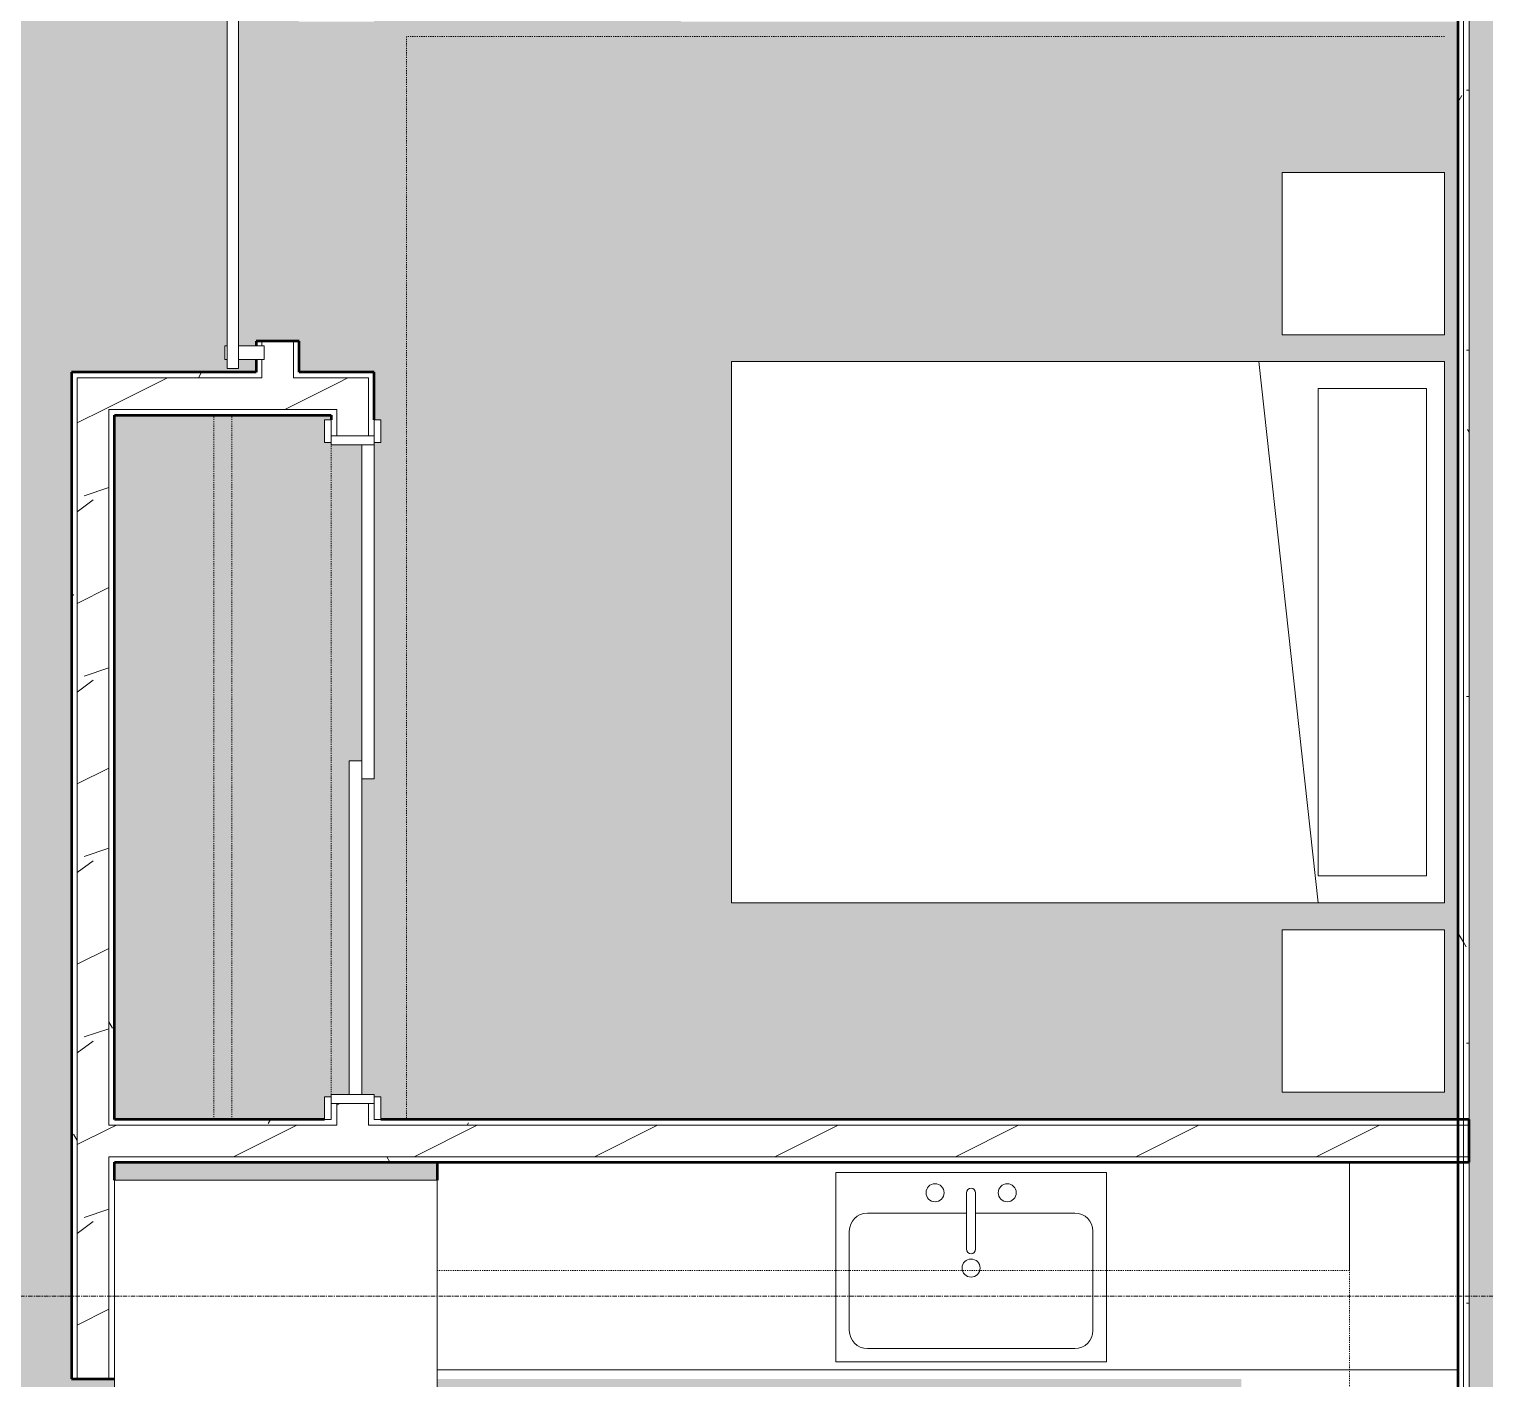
# Model space of a CAD drawing. Header units: inches. Extents: x -4292 to -464, y 9706 to 12474.
# Drawn here: x -3096.8 to -2935.5, y 10158 to 10307.6 of the extents above; entities that cross this region are included whole.
import ezdxf

# ---------------------------------------------------------------- set-up
doc = ezdxf.new("R2010")
doc.units = ezdxf.units.IN
doc.header["$MEASUREMENT"] = 0
doc.linetypes.add('Dash', pattern=[0.25, 0.125, -0.125])
doc.linetypes.add('Grid Line 1_2_', pattern=[0.875, 0.5, -0.125, 0.125, -0.125])
for name, color, linetype, lineweight in [('A-AREA-PATT-4', 254, 'Continuous', 9), ('A-DOOR-1', 7, 'Continuous', 9), ('A-DOOR-2', 90, 'Continuous', 20), ('A-DOOR-3', 50, 'Continuous', 13), ('A-DOOR-FRAM-1', 90, 'Continuous', 20), ('A-WALL', 113, 'Continuous', 13), ('A-WALL-2', 250, 'Continuous', 50), ('A-WALL-3', 50, 'Continuous', 13), ('A-WALL-PATT-1', 7, 'Continuous', 9), ('A-WALL-PATT-2', 8, 'Continuous', 9), ('A-WALL-PATT-5', 111, 'Continuous', 9), ('I-FURN-1', 7, 'Continuous', 9), ('I-FURN-HDLN-1', 7, 'Dash', 9), ('I-WALL-1', 2, 'Continuous', 50), ('P-SANR-FIXT-1', 7, 'Continuous', 9), ('Q-CASE-1', 250, 'Continuous', 50), ('Q-CASE-2', 7, 'Continuous', 9), ('Q-CASE-HDLN-1', 7, 'Dash', 9), ('Q-SPCQ-1', 7, 'Continuous', 9), ('S-GRID-1', 1, 'Grid Line 1_2_', 9)]:
    doc.layers.add(name, color=color, linetype=linetype, lineweight=lineweight)
pattern_1 = [(0, (0, 0), (38.4, 9.6), [1.584, -27.216, 1.584, -27.216, -153.6]), (0, (0, 0), (38.4, 9.6), [-57.6, 1.584, -56.016, 1.584, -27.216, -67.2]), (0, (0, 0), (38.4, 9.6), [-144, 1.584, -17.616, 1.584, -46.416]), (120, (14.4, 4.8), (-27.513844, 28.4553755), [1.584, -27.216, 1.584, -27.216, -153.6]), (120, (14.4, 4.8), (-27.513844, 28.4553755), [-57.6, 1.584, -56.016, 1.584, -27.216, -67.2]), (120, (14.4, 4.8), (-27.513844, 28.4553755), [-144, 1.584, -17.616, 1.584, -46.416]), (240, (19.2, 24), (-10.886156, -38.0553755), [1.584, -27.216, 1.584, -27.216, -153.6]), (240, (19.2, 24), (-10.886156, -38.0553755), [-57.6, 1.584, -56.016, 1.584, -27.216, -67.2]), (240, (19.2, 24), (-10.886156, -38.0553755), [-144, 1.584, -17.616, 1.584, -46.416])]
pattern_2 = [(216.87, (7.997, 19.992), (59.9755286, 39.9843071), [9.996, -89.964]), (206.565, (19.992, 13.994), (-19.991807, -19.992219), [22.352, -22.352]), (198.435, (19.992, 3.998), (-39.983821, -19.991955), [12.644, -50.576])]

msp = doc.modelspace()

# ---------------------------------------------------------------- hatches: boundary and pattern name
at = {"layer": 'A-AREA-PATT-4'}
h = msp.add_hatch(color=256, dxfattribs=at)
h.paths.add_polyline_path([(-3131.12, 10356.19), (-3129.37, 10356.19), (-3129.37, 10320.19), (-3131.12, 10320.19), (-3131.12, 10349.75)], flags=0)
h.paths.add_polyline_path([(-3136.94, 9985.19), (-3098.91, 9985.19), (-3098.91, 9989.03), (-3101.88, 9989.03), (-3101.88, 10017.18), (-3103.17, 10017.18), (-3103.17, 10021.93), (-3097.13, 10021.93), (-3097.13, 9989.06), (-2970.03, 9989.06), (-2970.03, 9990.37), (-2965.28, 9990.37), (-2965.28, 9989.06), (-2938.52, 9989.06), (-2938.52, 10021), (-2965.28, 10021), (-2965.28, 10020.37), (-2970.03, 10020.37), (-2970.03, 10025.75), (-2962.52, 10025.75), (-2962.52, 10158.02), (-3051.62, 10158.02), (-3051.62, 10150.02), (-3087.37, 10150.02), (-3087.37, 10158.02), (-3092.12, 10158.02), (-3092.12, 10269.56), (-3071.67, 10269.56), (-3071.67, 10270.99), (-3073.62, 10270.99), (-3073.64, 10269.99), (-3074.87, 10269.99), (-3074.87, 10270.99), (-3075.14, 10270.99), (-3075.14, 10272.49), (-3074.87, 10272.49), (-3074.87, 10310.88), (-3075.12, 10310.88), (-3075.12, 10313.22), (-3075.3, 10313.22), (-3075.3, 10313.5), (-3075.37, 10313.55), (-3075.37, 10313.88), (-3075.62, 10313.83), (-3075.62, 10311.63), (-3075.87, 10311.68), (-3075.87, 10314.62), (-3075.62, 10314.57), (-3075.62, 10314.23), (-3075.37, 10314.23), (-3075.37, 10314.6), (-3075.3, 10314.6), (-3075.3, 10314.72), (-3075.12, 10314.72), (-3075.12, 10343.04), (-3075.3, 10343.04), (-3075.3, 10344.54), (-3075.12, 10344.54), (-3075.12, 10346.88), (-3074.87, 10346.88), (-3074.87, 10348.49), (-3075.14, 10348.49), (-3075.14, 10349.99), (-3074.87, 10349.99), (-3074.85, 10350.99), (-3073.62, 10350.99), (-3073.62, 10349.99), (-3071.67, 10349.99), (-3071.67, 10355.19), (-3093.12, 10355.19), (-3093.12, 10356.19), (-3095.12, 10356.19), (-3095.12, 10358.13), (-3095.75, 10358.13), (-3095.75, 10358.19), (-3130.5, 10358.19), (-3130.5, 10358.13), (-3131.12, 10358.13), (-3131.12, 10356.19), (-3133.12, 10356.19), (-3133.12, 10355.19), (-3134.12, 10355.19), (-3134.12, 10103.8), (-3118, 10103.8), (-3118, 10085.8), (-3122, 10085.8), (-3122, 10049.8), (-3118, 10049.8), (-3118, 10031.8), (-3134.12, 10031.8), (-3134.12, 10021.93), (-3133.17, 10021.93), (-3133.17, 10017.18), (-3134.12, 10017.18), (-3134.12, 9988.81), (-3136.94, 9988.81), (-3136.94, 9985.67)], flags=0)
h.paths.add_polyline_path([(-3103.92, 9990.03), (-3131.92, 9990.03), (-3131.92, 10015.28), (-3130.91, 10015.28), (-3130.87, 10015.78), (-3130.19, 10015.78), (-3130.19, 10015.28), (-3113.92, 10015.28), (-3113.89, 10015.78), (-3113.43, 10015.78), (-3113.43, 10015.28), (-3103.92, 10015.28), (-3103.92, 9991.03)], flags=0)
h.paths.add_polyline_path([(-2955.69, 9992.37), (-2966.11, 9992.37), (-2966.11, 10017.37), (-2940.11, 10017.37), (-2940.11, 9992.37), (-2953.56, 9992.37)], flags=0)
h.paths.add_polyline_path([(-3031, 10029.31), (-3062, 10029.31), (-3062, 10035.31), (-3063, 10035.31), (-3063, 10107.31), (-3062, 10107.31), (-3062, 10113.31), (-3027, 10113.31), (-3027, 10029.31)], flags=0)
h.paths.add_polyline_path([(-3103.17, 10038.31), (-3108, 10038.31), (-3108, 10098.31), (-3078, 10098.31), (-3078, 10038.31), (-3101.88, 10038.31)], flags=0)
h.paths.add_polyline_path([(-3063.82, 10180.02), (-3051.62, 10180.02), (-3051.62, 10182.02), (-3087.37, 10182.02), (-3087.37, 10180.02), (-3067.03, 10180.02)], flags=0)
h.paths.add_polyline_path([(-3057.85, 10186.77), (-2938.52, 10186.77), (-2938.52, 10308.4), (-3024.6, 10308.4), (-3024.6, 10309.27), (-2988.6, 10309.27), (-2988.6, 10312.27), (-3024.6, 10312.27), (-3024.6, 10313.15), (-2938.52, 10313.15), (-2938.52, 10349.15), (-2974.52, 10349.15), (-2974.52, 10354.27), (-2969.77, 10354.27), (-2969.77, 10353.9), (-2938.52, 10353.9), (-2938.52, 10376.14), (-2969.77, 10376.14), (-2969.77, 10374.27), (-2974.52, 10374.27), (-2974.52, 10376.14), (-2980.55, 10376.14), (-2980.55, 10368.68), (-2980.67, 10367.72), (-2981.13, 10366.71), (-2981.64, 10366.05), (-2982.41, 10365.46), (-2983.31, 10365.08), (-2984.35, 10364.96), (-2985.66, 10364.96), (-2985.31, 10361.93), (-2984.12, 10360.93), (-2983.56, 10359.93), (-2983.2, 10358.42), (-2983.11, 10357.93), (-2983.02, 10356.93), (-2983.2, 10354.94), (-2983.74, 10352.93), (-2984.46, 10350.93), (-2985.4, 10348.93), (-2986.78, 10346.93), (-2987.78, 10345.93), (-2988.65, 10345.43), (-2990.02, 10344.93), (-2991.02, 10344.93), (-2992.4, 10345.43), (-2993.26, 10345.93), (-2994.26, 10346.93), (-2995.73, 10349.11), (-2996.58, 10350.93), (-2997.31, 10352.93), (-2997.85, 10354.94), (-2998.02, 10356.93), (-2997.85, 10358.42), (-2997.76, 10358.93), (-2997.49, 10359.93), (-2996.92, 10360.93), (-2995.73, 10361.93), (-2995.39, 10364.96), (-2996.77, 10364.96), (-2997.74, 10365.08), (-2998.64, 10365.46), (-2999.41, 10366.05), (-3000, 10366.82), (-3000.37, 10367.72), (-3000.5, 10369.01), (-3000.5, 10376.14), (-3008.52, 10376.14), (-3008.52, 10352.41), (-3066.92, 10352.41), (-3066.92, 10313.15), (-3058.6, 10313.15), (-3058.6, 10308.4), (-3066.92, 10308.4), (-3066.92, 10308.99), (-3071.67, 10308.99), (-3071.67, 10348.49), (-3073.62, 10348.49), (-3073.62, 10346.88), (-3073.37, 10346.88), (-3073.37, 10310.88), (-3073.62, 10310.88), (-3073.62, 10272.49), (-3071.67, 10272.49), (-3071.67, 10272.99), (-3066.92, 10272.99), (-3066.92, 10269.56), (-3058.6, 10269.56), (-3058.6, 10264.27), (-3057.85, 10264.27), (-3057.85, 10261.77), (-3058.6, 10261.77), (-3058.6, 10224.52), (-3059.98, 10224.52), (-3059.98, 10189.52), (-3058.6, 10189.52), (-3058.6, 10189.27), (-3057.85, 10189.27), (-3057.85, 10188.52)], flags=0)
h.paths.add_polyline_path([(-3067.14, 10186.77), (-3064.1, 10186.77), (-3064.1, 10189.27), (-3063.35, 10189.27), (-3063.35, 10189.52), (-3061.35, 10189.52), (-3061.35, 10226.52), (-3059.98, 10226.52), (-3059.98, 10261.52), (-3063.35, 10261.52), (-3063.35, 10261.77), (-3064.1, 10261.77), (-3064.1, 10264.27), (-3063.35, 10264.27), (-3063.35, 10264.81), (-3087.37, 10264.81), (-3087.37, 10186.77), (-3069.92, 10186.77)], flags=0)
h.paths.add_polyline_path([(-2944.04, 10189.77), (-2958, 10189.77), (-2958, 10207.77), (-2940, 10207.77), (-2940, 10189.77)], flags=0)
h.paths.add_polyline_path([(-2953.56, 10210.77), (-3019, 10210.77), (-3019, 10270.77), (-2940, 10270.77), (-2940, 10210.77), (-2943.1, 10210.77)], flags=0)
h.paths.add_polyline_path([(-2958, 10273.7), (-2958, 10291.7), (-2940, 10291.7), (-2940, 10273.7), (-2953.56, 10273.7)], flags=0)
at = {"layer": 'A-WALL-PATT-1'}
h = msp.add_hatch(dxfattribs=at)
h.set_pattern_fill('FP_1', color=256, style=0, pattern_type=2)
h.set_pattern_definition(pattern_1)
h.paths.add_polyline_path([(-3071.05, 10269.56), (-3071.05, 10270.99), (-3071.67, 10270.99), (-3071.67, 10269.56)], flags=0)
h.paths.add_polyline_path([(-3071.05, 10272.49), (-3071.05, 10272.99), (-3071.67, 10272.99), (-3071.67, 10272.49), (-3071.14, 10272.49)], flags=0)
h.paths.add_polyline_path([(-3071.67, 10308.99), (-3071.05, 10308.99), (-3071.05, 10348.49), (-3071.67, 10348.49), (-3071.67, 10318.61)], flags=0)
h.paths.add_polyline_path([(-3071.59, 10349.99), (-3071.05, 10349.99), (-3071.05, 10356.44), (-3071.67, 10356.44), (-3071.67, 10349.99)], flags=0)
h = msp.add_hatch(dxfattribs=at)
h.set_pattern_fill('FP_1', color=256, style=0, pattern_type=2)
h.set_pattern_definition(pattern_1)
h.paths.add_polyline_path([(-3059.23, 10268.94), (-3059.23, 10269.56), (-3067.55, 10269.56), (-3067.55, 10268.94), (-3059.98, 10268.94)], flags=0)
h.paths.add_polyline_path([(-3074.41, 10268.94), (-3071.05, 10268.94), (-3071.05, 10269.56), (-3092.12, 10269.56), (-3092.12, 10268.94), (-3074.56, 10268.94)], flags=0)
h = msp.add_hatch(dxfattribs=at)
h.set_pattern_fill('FP_1', color=256, style=0, pattern_type=2)
h.set_pattern_definition(pattern_1)
h.paths.add_polyline_path([(-3091.5, 10158.02), (-3091.5, 10268.94), (-3092.12, 10268.92), (-3092.12, 10158.02)], flags=0)
h = msp.add_hatch(dxfattribs=at)
h.set_pattern_fill('FP_1', color=256, style=0, pattern_type=2)
h.set_pattern_definition(pattern_1)
h.paths.add_polyline_path([(-3088, 10158.02), (-3087.37, 10158.02), (-3087.37, 10182.64), (-3088, 10182.64), (-3088, 10182.02)], flags=0)
h.paths.add_polyline_path([(-3088, 10186.14), (-3087.37, 10186.14), (-3087.37, 10264.81), (-3088, 10264.81), (-3088, 10204.44)], flags=0)
h = msp.add_hatch(dxfattribs=at)
h.set_pattern_fill('FP_1', color=256, style=0, pattern_type=2)
h.set_pattern_definition(pattern_1)
h.paths.add_polyline_path([(-2940, 10186.14), (-2938.52, 10186.15), (-2938.52, 10186.77), (-3059.23, 10186.77), (-3059.23, 10186.14), (-2958, 10186.14)], flags=0)
h.paths.add_polyline_path([(-3062.73, 10186.14), (-3062.73, 10186.77), (-3087.37, 10186.77), (-3087.37, 10186.14), (-3063.35, 10186.14)], flags=0)
h = msp.add_hatch(dxfattribs=at)
h.set_pattern_fill('FP_1', color=256, style=0, pattern_type=2)
h.set_pattern_definition(pattern_1)
h.paths.add_polyline_path([(-3063.82, 10182.02), (-2938.52, 10182.02), (-2938.52, 10182.64), (-3087.37, 10182.64), (-3087.37, 10182.02)], flags=0)
at = {"layer": 'A-WALL-PATT-2'}
h = msp.add_hatch(dxfattribs=at)
h.set_pattern_fill('FP_2', color=256, style=0, pattern_type=2)
h.set_pattern_definition(pattern_2)
h.paths.add_polyline_path([(-3067.55, 10268.94), (-3067.55, 10272.99), (-3071.05, 10272.99), (-3071.05, 10272.49), (-3070.77, 10272.49), (-3070.77, 10270.99), (-3071.05, 10270.99), (-3071.05, 10268.94)], flags=0)
h.paths.add_polyline_path([(-3071.05, 10308.99), (-3067.55, 10309.02), (-3067.55, 10356.44), (-3071.05, 10356.44), (-3071.05, 10349.99), (-3070.77, 10349.99), (-3070.77, 10348.49), (-3071.05, 10348.49), (-3071.05, 10318.61)], flags=0)
h = msp.add_hatch(dxfattribs=at)
h.set_pattern_fill('FP_2', color=256, style=0, pattern_type=2)
h.set_pattern_definition(pattern_2)
h.paths.add_polyline_path([(-3063.82, 10265.44), (-3062.73, 10265.46), (-3062.73, 10268.94), (-3091.5, 10268.94), (-3091.5, 10265.44), (-3088, 10265.44)], flags=0)
h = msp.add_hatch(dxfattribs=at)
h.set_pattern_fill('FP_2', color=256, style=0, pattern_type=2)
h.set_pattern_definition(pattern_2)
h.paths.add_polyline_path([(-3059.23, 10186.14), (-3059.23, 10188.52), (-3062.73, 10188.52), (-3062.73, 10186.14)], flags=0)
h.paths.add_polyline_path([(-3062.73, 10262.52), (-3059.23, 10262.52), (-3059.23, 10268.94), (-3062.73, 10268.94), (-3062.73, 10265.44)], flags=0)
h = msp.add_hatch(dxfattribs=at)
h.set_pattern_fill('FP_2', color=256, style=0, pattern_type=2)
h.set_pattern_definition(pattern_2)
h.paths.add_polyline_path([(-3091.5, 10158.02), (-3088, 10158.02), (-3088, 10265.44), (-3091.5, 10265.44), (-3091.5, 10185.06)], flags=0)
h = msp.add_hatch(dxfattribs=at)
h.set_pattern_fill('FP_2', color=256, style=0, pattern_type=2)
h.set_pattern_definition(pattern_2)
h.paths.add_polyline_path([(-2961.52, 10182.64), (-2937.27, 10182.64), (-2937.27, 10186.14), (-3088, 10186.14), (-3088, 10182.64), (-3008.69, 10182.64)], flags=0)
at = {"layer": 'A-WALL-PATT-5'}
h = msp.add_hatch(dxfattribs=at)
h.set_pattern_fill('FP_66', color=256, style=0, pattern_type=2)
h.set_pattern_definition([(161.57, (0.6, 0.6), (-4.80033747, -0.00041462), [0, -34.152, 3.792, 0]), (18.43, (-0.6, 0.6), (-4.80033747, 0.00041462), [0, -34.152, 3.792, 0]), (108.43, (0.6, 0.6), (2.39913218, -12.00105099), [11.382, -26.562]), (71.57, (-0.6, 0.6), (2.39913218, 12.00105099), [11.382, -26.562])])
h.paths.add_polyline_path([(-2933.77, 9988.81), (-2933.77, 10377.39), (-2937.27, 10377.39), (-2937.27, 9988.81)], flags=0)
h = msp.add_hatch(dxfattribs=at)
h.set_pattern_fill('FP_1', color=256, style=0, pattern_type=2)
h.set_pattern_definition(pattern_1)
h.paths.add_polyline_path([(-2937.9, 9988.81), (-2937.9, 10182.64), (-2938.52, 10182.64), (-2938.52, 9988.81)], flags=0)
h.paths.add_polyline_path([(-2937.9, 10186.14), (-2937.9, 10376.14), (-2938.52, 10376.14), (-2938.52, 10186.14)], flags=0)
h = msp.add_hatch(dxfattribs=at)
h.set_pattern_fill('FP_1', color=256, style=0, pattern_type=2)
h.set_pattern_definition(pattern_1)
h.paths.add_polyline_path([(-2937.27, 9988.81), (-2937.27, 10182.64), (-2937.9, 10182.64), (-2937.9, 9988.81)], flags=0)
h.paths.add_polyline_path([(-2937.9, 10186.14), (-2937.27, 10186.14), (-2937.27, 10376.76), (-2937.9, 10376.76), (-2937.9, 10204.27)], flags=0)

# ---------------------------------------------------------------- linework, layer by layer
at = {"layer": 'A-DOOR-1'}
for p, q in [((-3063.35, 10264.27), (-3064.1, 10264.27)), ((-3064.1, 10264.27), (-3064.1, 10261.77)), ((-3063.35, 10261.77), (-3063.35, 10264.27)), ((-3057.85, 10264.27), (-3058.6, 10264.27)), ((-3058.6, 10264.27), (-3058.6, 10261.77)), ((-3057.85, 10261.77), (-3057.85, 10264.27)), ((-3064.1, 10261.77), (-3063.35, 10261.77)), ((-3058.6, 10261.77), (-3057.85, 10261.77)), ((-3063.35, 10189.27), (-3064.1, 10189.27)), ((-3064.1, 10189.27), (-3064.1, 10186.77)), ((-3063.35, 10186.77), (-3063.35, 10189.27)), ((-3057.85, 10189.27), (-3058.6, 10189.27)), ((-3058.6, 10189.27), (-3058.6, 10186.77)), ((-3057.85, 10186.77), (-3057.85, 10189.27)), ((-3064.1, 10186.77), (-3063.35, 10186.77)), ((-3058.6, 10186.77), (-3057.85, 10186.77))]:
    msp.add_line(p, q, dxfattribs=at)
at = {"layer": 'A-DOOR-2'}
for p, q in [((-3058.6, 10261.52), (-3059.98, 10261.52)), ((-3059.98, 10261.52), (-3059.98, 10224.52)), ((-3058.6, 10224.52), (-3058.6, 10261.52)), ((-3059.98, 10226.52), (-3061.35, 10226.52)), ((-3061.35, 10226.52), (-3061.35, 10189.52)), ((-3059.98, 10189.52), (-3059.98, 10226.52)), ((-3059.98, 10224.52), (-3058.6, 10224.52)), ((-3061.35, 10189.52), (-3059.98, 10189.52))]:
    msp.add_line(p, q, dxfattribs=at)
at = {"layer": 'A-DOOR-3'}
for p, q in [((-3074.87, 10313.55), (-3074.87, 10269.99)), ((-3073.62, 10269.99), (-3073.62, 10313.54)), ((-3075.14, 10272.49), (-3075.14, 10270.99)), ((-3074.87, 10272.49), (-3075.14, 10272.49)), ((-3070.77, 10272.49), (-3073.62, 10272.49)), ((-3070.77, 10270.99), (-3070.77, 10272.49)), ((-3075.14, 10270.99), (-3074.87, 10270.99)), ((-3073.62, 10270.99), (-3070.77, 10270.99)), ((-3074.25, 10269.99), (-3074.87, 10269.99)), ((-3073.62, 10269.99), (-3074.25, 10269.99))]:
    msp.add_line(p, q, dxfattribs=at)
at = {"layer": 'A-DOOR-FRAM-1'}
for p, q in [((-3058.6, 10262.52), (-3063.35, 10262.52)), ((-3063.35, 10262.52), (-3063.35, 10261.52)), ((-3058.6, 10261.52), (-3058.6, 10262.52)), ((-3063.35, 10261.52), (-3058.6, 10261.52)), ((-3058.6, 10189.52), (-3063.35, 10189.52)), ((-3063.35, 10189.52), (-3063.35, 10188.52)), ((-3063.35, 10188.52), (-3058.6, 10188.52)), ((-3058.6, 10188.52), (-3058.6, 10189.52))]:
    msp.add_line(p, q, dxfattribs=at)
at = {"layer": 'A-WALL'}
for p, q in [((-2937.27, 10377.39), (-2937.27, 9988.81)), ((-2937.9, 10376.76), (-2937.9, 9988.81))]:
    msp.add_line(p, q, dxfattribs=at)
at = {"layer": 'A-WALL-2'}
for p, q in [((-3071.67, 10272.99), (-3071.67, 10272.49)), ((-3066.92, 10272.99), (-3071.67, 10272.99)), ((-3066.92, 10269.56), (-3066.92, 10272.99)), ((-3071.67, 10270.99), (-3071.67, 10269.56)), ((-3071.67, 10269.56), (-3092.12, 10269.56)), ((-3092.12, 10269.56), (-3092.12, 10268.94)), ((-3092.12, 10268.94), (-3092.12, 10264.81)), ((-3063.35, 10269.56), (-3066.92, 10269.56)), ((-3059.23, 10269.56), (-3063.35, 10269.56)), ((-3058.6, 10269.56), (-3059.23, 10269.56)), ((-3058.6, 10264.27), (-3058.6, 10269.56)), ((-3092.12, 10264.81), (-3092.12, 10158.02)), ((-3087.37, 10186.77), (-3087.37, 10264.81)), ((-3087.37, 10264.81), (-3063.35, 10264.81)), ((-3063.35, 10264.81), (-3063.35, 10264.27)), ((-3064.1, 10186.77), (-3087.37, 10186.77)), ((-2937.27, 10186.77), (-3057.85, 10186.77)), ((-2937.27, 10182.02), (-2937.27, 10186.77)), ((-3087.37, 10182.02), (-2937.27, 10182.02)), ((-3087.37, 10180.02), (-3087.37, 10182.02)), ((-3092.12, 10158.02), (-3087.37, 10158.02))]:
    msp.add_line(p, q, dxfattribs=at)
at = {"layer": 'A-WALL-3'}
for p, q in [((-3071.05, 10272.49), (-3071.05, 10272.99)), ((-3067.55, 10269.56), (-3067.55, 10272.99)), ((-3071.05, 10269.56), (-3071.05, 10270.99)), ((-3091.5, 10265.44), (-3091.5, 10268.94)), ((-3091.5, 10268.94), (-3071.05, 10268.94)), ((-3071.05, 10268.94), (-3071.05, 10269.56)), ((-3067.55, 10268.94), (-3067.55, 10269.56)), ((-3067.55, 10268.94), (-3063.35, 10268.94)), ((-3063.35, 10268.94), (-3062.73, 10268.94)), ((-3062.73, 10268.94), (-3059.23, 10268.94)), ((-3059.23, 10262.52), (-3059.23, 10268.94)), ((-3091.5, 10264.81), (-3091.5, 10265.44)), ((-3091.5, 10264.81), (-3091.5, 10158.02)), ((-3088, 10264.81), (-3088, 10265.44)), ((-3088, 10265.44), (-3063.35, 10265.44)), ((-3088, 10264.81), (-3088, 10186.14)), ((-3063.35, 10265.44), (-3062.73, 10265.44)), ((-3062.73, 10262.52), (-3062.73, 10265.44)), ((-3062.73, 10186.77), (-3062.73, 10188.52)), ((-3059.23, 10186.77), (-3059.23, 10188.52)), ((-3062.73, 10186.14), (-3062.73, 10186.77)), ((-3059.23, 10186.14), (-3059.23, 10186.77)), ((-3088, 10186.14), (-3087.37, 10186.14)), ((-3087.37, 10186.14), (-3062.73, 10186.14)), ((-3059.23, 10186.14), (-2937.27, 10186.14)), ((-3088, 10182.64), (-3087.37, 10182.64)), ((-3088, 10182.64), (-3088, 10158.02)), ((-3087.37, 10182.64), (-2937.27, 10182.64))]:
    msp.add_line(p, q, dxfattribs=at)
at = {"layer": 'I-FURN-1'}
for p, q in [((-2940, 10291.7), (-2958, 10291.7)), ((-2958, 10291.7), (-2958, 10273.7)), ((-2940, 10273.7), (-2940, 10291.7)), ((-2958, 10273.7), (-2940, 10273.7)), ((-2940, 10270.77), (-3019, 10270.77)), ((-3019, 10270.77), (-3019, 10210.77)), ((-2954, 10210.77), (-2960.58, 10270.77)), ((-2940, 10210.77), (-2940, 10270.77)), ((-2954, 10267.77), (-2954, 10213.77)), ((-2942, 10267.77), (-2954, 10267.77)), ((-2942, 10267.77), (-2942, 10213.77)), ((-2942, 10213.77), (-2954, 10213.77)), ((-3019, 10210.77), (-2940, 10210.77)), ((-2940, 10207.77), (-2958, 10207.77)), ((-2958, 10207.77), (-2958, 10189.77)), ((-2940, 10189.77), (-2940, 10207.77)), ((-2958, 10189.77), (-2940, 10189.77))]:
    msp.add_line(p, q, dxfattribs=at)
at = {"layer": 'I-FURN-HDLN-1'}
for p, q in [((-3055, 10306.77), (-3055, 10186.77)), ((-2940, 10306.77), (-3055, 10306.77))]:
    msp.add_line(p, q, dxfattribs=at)
at = {"layer": 'I-WALL-1'}
msp.add_line((-2938.52, 10376.14), (-2938.52, 9988.81), dxfattribs=at)
at = {"layer": 'P-SANR-FIXT-1'}
for p, q in [((-2977.45, 10180.89), (-3007.45, 10180.89)), ((-3007.45, 10180.89), (-3007.45, 10159.89)), ((-2977.45, 10159.89), (-2977.45, 10180.89)), ((-2992.95, 10178.64), (-2992.95, 10172.39)), ((-2991.95, 10178.64), (-2991.95, 10172.39)), ((-2992.95, 10176.39), (-3003.95, 10176.39)), ((-2980.95, 10176.39), (-2991.95, 10176.39)), ((-3005.95, 10174.39), (-3005.95, 10163.39)), ((-2978.95, 10163.39), (-2978.95, 10174.39)), ((-3003.95, 10161.39), (-2980.95, 10161.39)), ((-3007.45, 10159.89), (-2977.45, 10159.89))]:
    msp.add_line(p, q, dxfattribs=at)
for centre, radius, start, end in [((-2996.45, 10178.64), 1, 0, 180), ((-2996.45, 10178.64), 1, 180, 0), ((-2992.45, 10178.64), 0.5, 0, 180), ((-2988.45, 10178.64), 1, 0, 180), ((-2988.45, 10178.64), 1, 180, 0), ((-3003.95, 10174.39), 2, 90, 180), ((-2980.95, 10174.39), 2, 0, 90), ((-2992.45, 10172.39), 0.5, 180, 0), ((-2992.45, 10170.3), 1, 0, 180), ((-2992.45, 10170.3), 1, 180, 0), ((-3003.95, 10163.39), 2, 180, 270), ((-2980.95, 10163.39), 2, 270, 0)]:
    msp.add_arc(centre, radius, start, end, dxfattribs=at)
at = {"layer": 'Q-CASE-1'}
msp.add_line((-3051.62, 10182.02), (-3051.62, 10180.02), dxfattribs=at)
at = {"layer": 'Q-CASE-2'}
for p, q in [((-3051.62, 10180.02), (-3051.62, 10182.02)), ((-3051.62, 10159.02), (-2938.52, 10159.02)), ((-2938.52, 10159.02), (-3051.62, 10159.02))]:
    msp.add_line(p, q, dxfattribs=at)
at = {"layer": 'Q-CASE-HDLN-1'}
for p, q in [((-3063.37, 10264.81), (-3087.37, 10264.81)), ((-3087.37, 10264.81), (-3087.37, 10186.77)), ((-3076.37, 10186.77), (-3076.37, 10264.81)), ((-3074.37, 10186.77), (-3074.37, 10264.81)), ((-3063.37, 10264.27), (-3063.37, 10264.81)), ((-3063.37, 10189.27), (-3063.37, 10261.77)), ((-3087.37, 10186.77), (-3064.1, 10186.77)), ((-3051.62, 10170.02), (-3051.62, 10182.02)), ((-3051.62, 10182.02), (-2950.52, 10182.02)), ((-2950.52, 10182.02), (-2938.52, 10182.02)), ((-2950.52, 10025.75), (-2950.52, 10182.02)), ((-2950.52, 10182.02), (-2950.52, 10170.02)), ((-2938.52, 10182.02), (-2938.52, 10025.75)), ((-2950.52, 10170.02), (-3051.62, 10170.02))]:
    msp.add_line(p, q, dxfattribs=at)
at = {"layer": 'Q-SPCQ-1'}
for p, q in [((-3087.37, 10150.02), (-3087.37, 10180.02)), ((-3087.37, 10180.02), (-3051.62, 10180.02)), ((-3051.62, 10180.02), (-3051.62, 10150.02))]:
    msp.add_line(p, q, dxfattribs=at)
at = {"layer": 'S-GRID-1'}
msp.add_line((-464.45, 10167.19), (-4232.19, 10167.19), dxfattribs=at)

doc.saveas('drawing.dxf')
